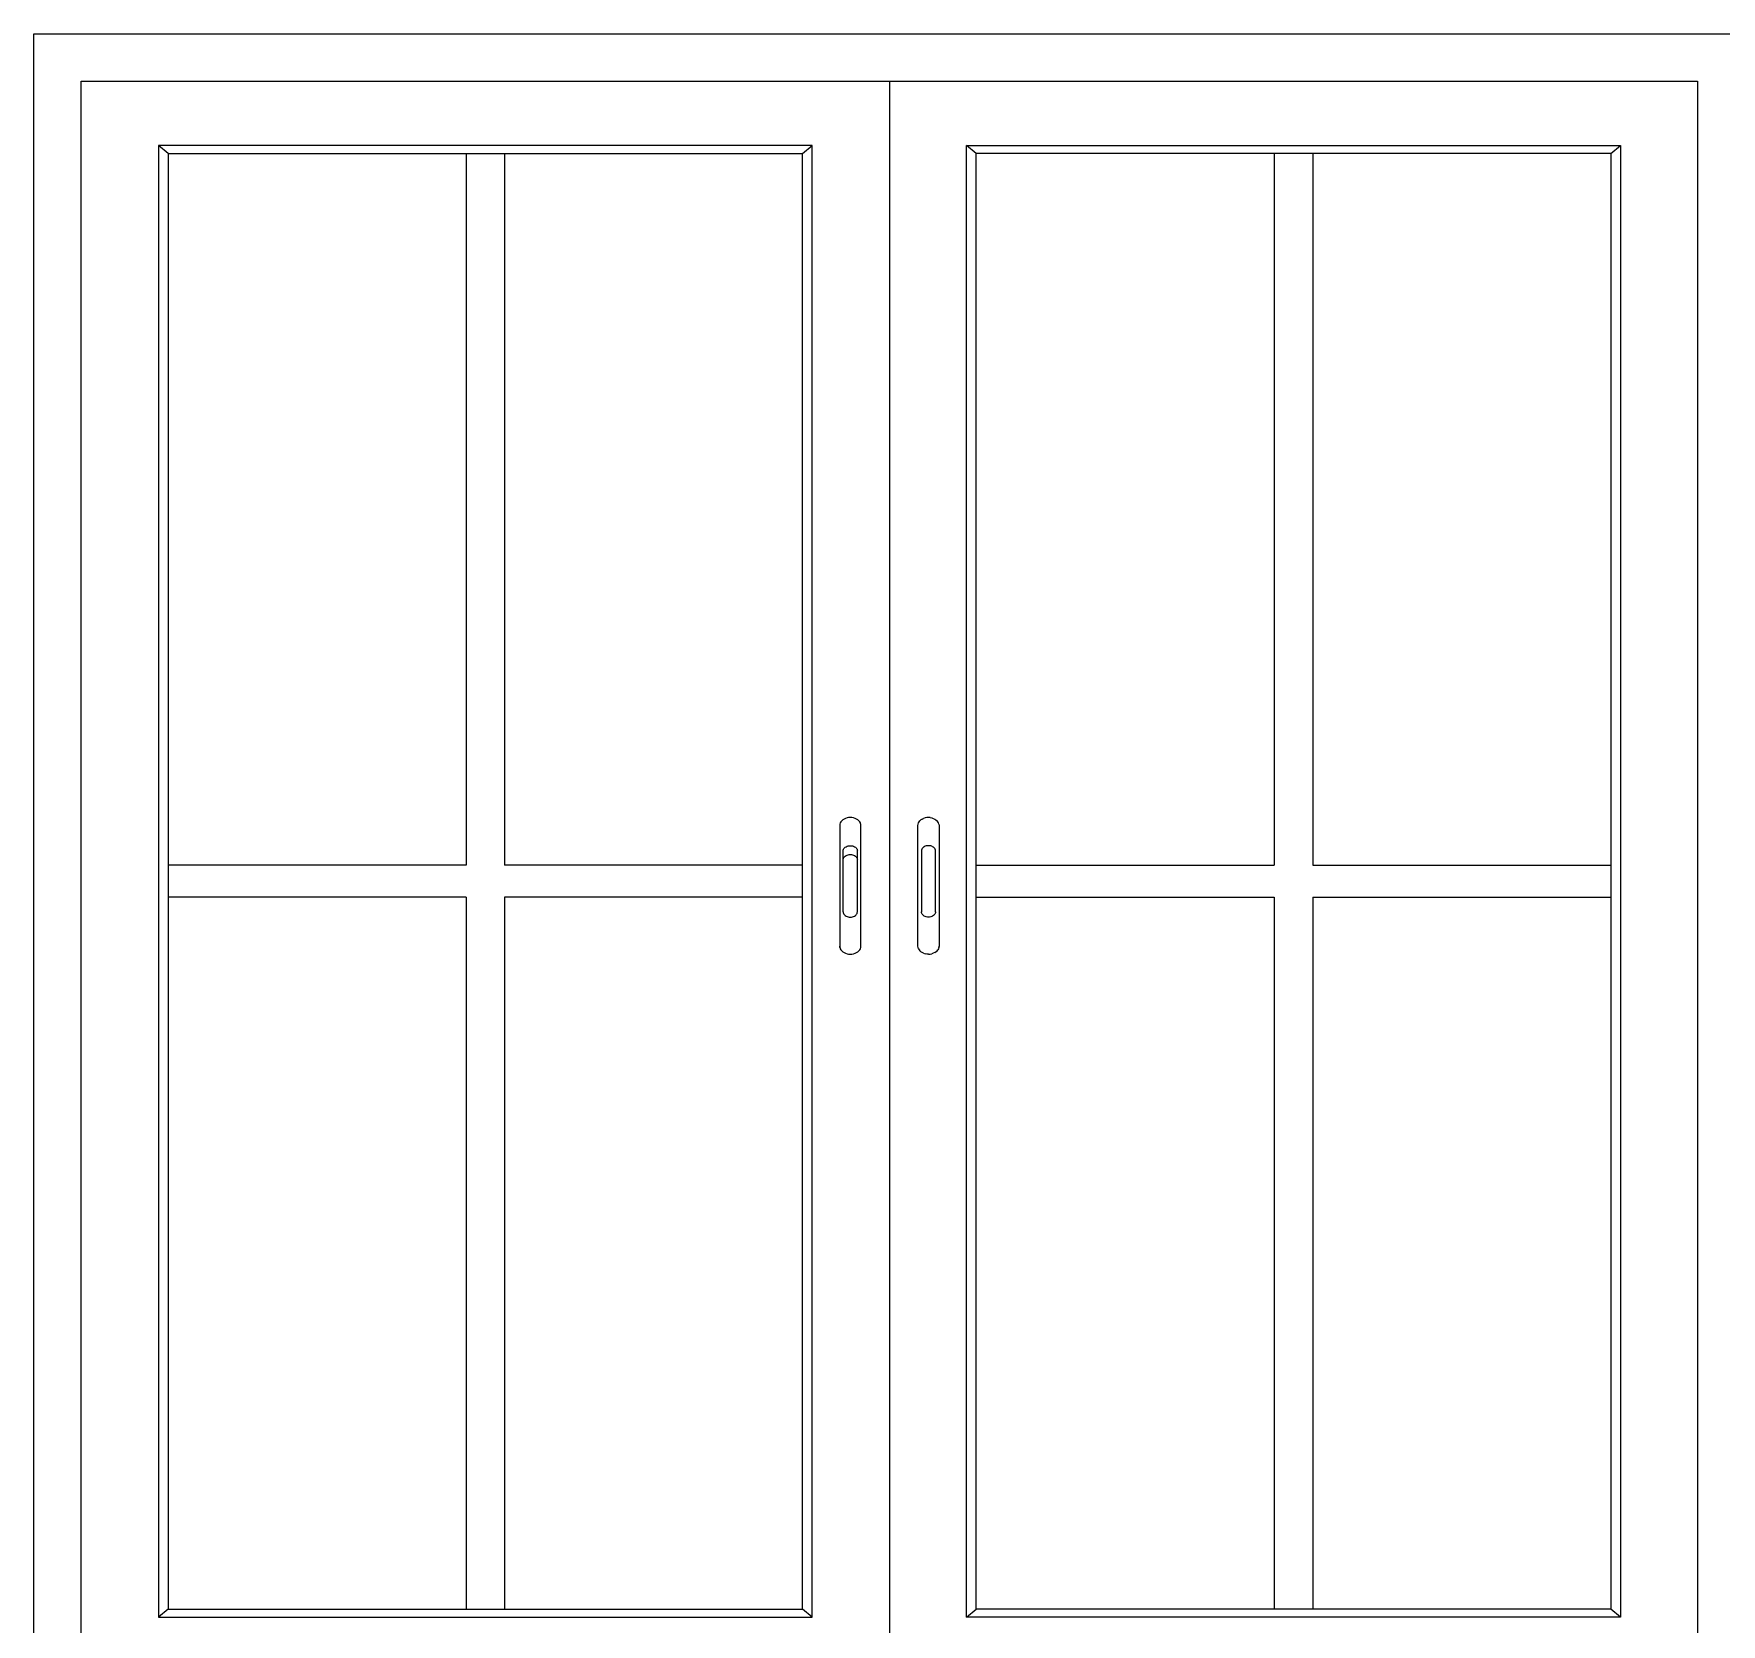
# Model space of a CAD drawing. Header units: inches. Extents: x -5142662 to -4941318, y -3361958 to -3160563.
# Drawn here: x -5010865.9 to -5010812.6, y -3261817.4 to -3261767.2 of the extents above; entities that cross this region are included whole.
import ezdxf

# ---------------------------------------------------------------- set-up
doc = ezdxf.new("R2010")
doc.units = ezdxf.units.IN
doc.header["$LTSCALE"] = 2
doc.header["$MEASUREMENT"] = 0
doc.layers.add('window', color=4, linetype='CONTINUOUS', lineweight=13)

msp = doc.modelspace()

# ---------------------------------------------------------------- linework, layer by layer
at = {"layer": 'window'}
for p, q in [((-5010865.876, -3261821.209), (-5010865.876, -3261767.209)), ((-5010865.876, -3261767.209), (-5010781.876, -3261767.209)), ((-5010864.376, -3261819.209), (-5010864.376, -3261768.709)), ((-5010864.376, -3261768.709), (-5010813.376, -3261768.709)), ((-5010838.876, -3261768.709), (-5010838.876, -3261819.209)), ((-5010813.376, -3261768.709), (-5010813.376, -3261819.209)), ((-5010841.309, -3261770.732), (-5010861.942, -3261770.732)), ((-5010861.942, -3261770.732), (-5010861.942, -3261817.185)), ((-5010861.638, -3261770.985), (-5010861.942, -3261770.732)), ((-5010861.638, -3261770.985), (-5010861.638, -3261816.933)), ((-5010861.638, -3261770.985), (-5010841.613, -3261770.985)), ((-5010852.234, -3261770.985), (-5010852.234, -3261793.453)), ((-5010851.017, -3261770.985), (-5010851.017, -3261793.453)), ((-5010841.613, -3261770.985), (-5010841.309, -3261770.732)), ((-5010841.613, -3261816.933), (-5010841.613, -3261770.985)), ((-5010841.309, -3261817.185), (-5010841.309, -3261770.732)), ((-5010836.442, -3261817.185), (-5010836.442, -3261770.732)), ((-5010836.442, -3261770.732), (-5010815.809, -3261770.732)), ((-5010836.138, -3261770.985), (-5010836.442, -3261770.732)), ((-5010836.138, -3261816.933), (-5010836.138, -3261770.985)), ((-5010816.113, -3261770.985), (-5010836.138, -3261770.985)), ((-5010826.734, -3261770.985), (-5010826.734, -3261793.453)), ((-5010825.517, -3261770.985), (-5010825.517, -3261793.453)), ((-5010816.113, -3261770.985), (-5010815.809, -3261770.732)), ((-5010816.113, -3261770.985), (-5010816.113, -3261816.933)), ((-5010815.809, -3261770.732), (-5010815.809, -3261817.185)), ((-5010840.44, -3261792.157), (-5010840.444, -3261792.196)), ((-5010840.444, -3261792.196), (-5010840.444, -3261796.011)), ((-5010840.427, -3261792.119), (-5010840.44, -3261792.157)), ((-5010840.407, -3261792.083), (-5010840.427, -3261792.119)), ((-5010840.38, -3261792.05), (-5010840.407, -3261792.083)), ((-5010840.346, -3261792.02), (-5010840.38, -3261792.05)), ((-5010840.306, -3261791.995), (-5010840.346, -3261792.02)), ((-5010840.261, -3261791.975), (-5010840.306, -3261791.995)), ((-5010840.213, -3261791.96), (-5010840.261, -3261791.975)), ((-5010840.161, -3261791.95), (-5010840.213, -3261791.96)), ((-5010840.109, -3261791.947), (-5010840.161, -3261791.95)), ((-5010840.057, -3261791.95), (-5010840.109, -3261791.947)), ((-5010840.006, -3261791.96), (-5010840.057, -3261791.95)), ((-5010839.957, -3261791.975), (-5010840.006, -3261791.96)), ((-5010839.912, -3261791.995), (-5010839.957, -3261791.975)), ((-5010839.873, -3261792.02), (-5010839.912, -3261791.995)), ((-5010839.838, -3261792.05), (-5010839.873, -3261792.02)), ((-5010839.811, -3261792.083), (-5010839.838, -3261792.05)), ((-5010839.791, -3261792.119), (-5010839.811, -3261792.083)), ((-5010839.779, -3261792.157), (-5010839.791, -3261792.119)), ((-5010839.775, -3261792.196), (-5010839.791, -3261792.119)), ((-5010839.775, -3261792.196), (-5010839.779, -3261792.157)), ((-5010839.775, -3261796.011), (-5010839.775, -3261792.196)), ((-5010837.977, -3261792.196), (-5010837.96, -3261792.119)), ((-5010837.977, -3261792.196), (-5010837.972, -3261792.157)), ((-5010837.977, -3261796.011), (-5010837.977, -3261792.196)), ((-5010837.972, -3261792.157), (-5010837.96, -3261792.119)), ((-5010837.96, -3261792.119), (-5010837.94, -3261792.083)), ((-5010837.94, -3261792.083), (-5010837.913, -3261792.05)), ((-5010837.879, -3261792.02), (-5010837.913, -3261792.05)), ((-5010837.839, -3261791.995), (-5010837.879, -3261792.02)), ((-5010837.839, -3261791.995), (-5010837.794, -3261791.975)), ((-5010837.745, -3261791.96), (-5010837.794, -3261791.975)), ((-5010837.694, -3261791.95), (-5010837.745, -3261791.96)), ((-5010837.642, -3261791.947), (-5010837.694, -3261791.95)), ((-5010837.59, -3261791.95), (-5010837.642, -3261791.947)), ((-5010837.59, -3261791.95), (-5010837.539, -3261791.96)), ((-5010837.539, -3261791.96), (-5010837.49, -3261791.975)), ((-5010837.49, -3261791.975), (-5010837.445, -3261791.995)), ((-5010837.445, -3261791.995), (-5010837.405, -3261792.02)), ((-5010837.405, -3261792.02), (-5010837.371, -3261792.05)), ((-5010837.344, -3261792.083), (-5010837.371, -3261792.05)), ((-5010837.324, -3261792.119), (-5010837.344, -3261792.083)), ((-5010837.311, -3261792.157), (-5010837.324, -3261792.119)), ((-5010837.311, -3261792.157), (-5010837.307, -3261792.196)), ((-5010837.307, -3261792.196), (-5010837.307, -3261796.011)), ((-5010840.31, -3261792.928), (-5010840.291, -3261792.906)), ((-5010840.291, -3261792.906), (-5010840.268, -3261792.886)), ((-5010840.268, -3261792.886), (-5010840.241, -3261792.869)), ((-5010840.241, -3261792.869), (-5010840.211, -3261792.855)), ((-5010840.211, -3261792.855), (-5010840.179, -3261792.845)), ((-5010840.179, -3261792.845), (-5010840.144, -3261792.839)), ((-5010840.144, -3261792.839), (-5010840.109, -3261792.837)), ((-5010840.109, -3261792.837), (-5010840.074, -3261792.839)), ((-5010840.074, -3261792.839), (-5010840.04, -3261792.845)), ((-5010840.04, -3261792.845), (-5010840.007, -3261792.855)), ((-5010840.007, -3261792.855), (-5010839.977, -3261792.869)), ((-5010839.977, -3261792.869), (-5010839.95, -3261792.886)), ((-5010839.95, -3261792.886), (-5010839.927, -3261792.906)), ((-5010839.927, -3261792.906), (-5010839.909, -3261792.928)), ((-5010837.824, -3261792.906), (-5010837.842, -3261792.928)), ((-5010837.801, -3261792.886), (-5010837.824, -3261792.906)), ((-5010837.774, -3261792.869), (-5010837.801, -3261792.886)), ((-5010837.744, -3261792.855), (-5010837.774, -3261792.869)), ((-5010837.711, -3261792.845), (-5010837.744, -3261792.855)), ((-5010837.677, -3261792.839), (-5010837.711, -3261792.845)), ((-5010837.642, -3261792.837), (-5010837.677, -3261792.839)), ((-5010837.607, -3261792.839), (-5010837.642, -3261792.837)), ((-5010837.572, -3261792.845), (-5010837.607, -3261792.839)), ((-5010837.54, -3261792.855), (-5010837.572, -3261792.845)), ((-5010837.51, -3261792.869), (-5010837.54, -3261792.855)), ((-5010837.483, -3261792.886), (-5010837.51, -3261792.869)), ((-5010837.46, -3261792.906), (-5010837.483, -3261792.886)), ((-5010837.442, -3261792.928), (-5010837.46, -3261792.906)), ((-5010852.234, -3261793.453), (-5010861.638, -3261793.453)), ((-5010841.613, -3261793.453), (-5010851.017, -3261793.453)), ((-5010840.334, -3261793.004), (-5010840.331, -3261792.978)), ((-5010840.334, -3261793.284), (-5010840.334, -3261793.004)), ((-5010840.334, -3261793.284), (-5010840.331, -3261793.258)), ((-5010840.334, -3261794.924), (-5010840.334, -3261793.284)), ((-5010840.331, -3261792.978), (-5010840.323, -3261792.952)), ((-5010840.331, -3261793.258), (-5010840.323, -3261793.232)), ((-5010840.323, -3261792.952), (-5010840.31, -3261792.928)), ((-5010840.323, -3261793.232), (-5010840.31, -3261793.208)), ((-5010840.31, -3261793.208), (-5010840.291, -3261793.186)), ((-5010840.291, -3261793.186), (-5010840.268, -3261793.166)), ((-5010840.268, -3261793.166), (-5010840.241, -3261793.149)), ((-5010840.241, -3261793.149), (-5010840.211, -3261793.135)), ((-5010840.211, -3261793.135), (-5010840.179, -3261793.125)), ((-5010840.179, -3261793.125), (-5010840.144, -3261793.119)), ((-5010840.144, -3261793.119), (-5010840.109, -3261793.117)), ((-5010840.109, -3261793.117), (-5010840.074, -3261793.119)), ((-5010840.074, -3261793.119), (-5010840.04, -3261793.125)), ((-5010840.04, -3261793.125), (-5010840.007, -3261793.135)), ((-5010840.007, -3261793.135), (-5010839.977, -3261793.149)), ((-5010839.977, -3261793.149), (-5010839.95, -3261793.166)), ((-5010839.95, -3261793.166), (-5010839.927, -3261793.186)), ((-5010839.927, -3261793.186), (-5010839.909, -3261793.208)), ((-5010839.909, -3261792.928), (-5010839.895, -3261792.952)), ((-5010839.909, -3261793.208), (-5010839.895, -3261793.232)), ((-5010839.895, -3261792.952), (-5010839.887, -3261792.978)), ((-5010839.895, -3261793.232), (-5010839.887, -3261793.258)), ((-5010839.887, -3261792.978), (-5010839.884, -3261793.004)), ((-5010839.887, -3261793.258), (-5010839.884, -3261793.284)), ((-5010839.884, -3261794.924), (-5010839.884, -3261793.004)), ((-5010837.864, -3261792.978), (-5010837.867, -3261793.004)), ((-5010837.867, -3261793.004), (-5010837.867, -3261794.924)), ((-5010837.856, -3261792.952), (-5010837.864, -3261792.978)), ((-5010837.842, -3261792.928), (-5010837.856, -3261792.952)), ((-5010837.428, -3261792.952), (-5010837.442, -3261792.928)), ((-5010837.42, -3261792.978), (-5010837.428, -3261792.952)), ((-5010837.417, -3261793.004), (-5010837.42, -3261792.978)), ((-5010837.417, -3261794.924), (-5010837.417, -3261793.004)), ((-5010836.138, -3261793.453), (-5010826.734, -3261793.453)), ((-5010825.517, -3261793.453), (-5010816.113, -3261793.453)), ((-5010852.234, -3261794.465), (-5010861.638, -3261794.465)), ((-5010852.234, -3261794.465), (-5010852.234, -3261816.933)), ((-5010851.017, -3261794.465), (-5010851.017, -3261816.933)), ((-5010841.613, -3261794.465), (-5010851.017, -3261794.465)), ((-5010836.138, -3261794.465), (-5010826.734, -3261794.465)), ((-5010826.734, -3261794.465), (-5010826.734, -3261816.933)), ((-5010825.517, -3261794.465), (-5010816.113, -3261794.465)), ((-5010825.517, -3261794.465), (-5010825.517, -3261816.933)), ((-5010840.334, -3261794.924), (-5010840.331, -3261794.951)), ((-5010840.331, -3261794.951), (-5010840.323, -3261794.976)), ((-5010840.323, -3261794.976), (-5010840.31, -3261795)), ((-5010840.31, -3261795), (-5010840.291, -3261795.023)), ((-5010840.291, -3261795.023), (-5010840.268, -3261795.043)), ((-5010840.268, -3261795.043), (-5010840.241, -3261795.06)), ((-5010839.977, -3261795.06), (-5010839.95, -3261795.043)), ((-5010839.95, -3261795.043), (-5010839.927, -3261795.023)), ((-5010839.927, -3261795.023), (-5010839.909, -3261795)), ((-5010839.909, -3261795), (-5010839.895, -3261794.976)), ((-5010839.895, -3261794.976), (-5010839.887, -3261794.951)), ((-5010839.887, -3261794.951), (-5010839.884, -3261794.924)), ((-5010837.864, -3261794.951), (-5010837.867, -3261794.924)), ((-5010837.856, -3261794.976), (-5010837.864, -3261794.951)), ((-5010837.842, -3261795), (-5010837.856, -3261794.976)), ((-5010837.824, -3261795.023), (-5010837.842, -3261795)), ((-5010837.801, -3261795.043), (-5010837.824, -3261795.023)), ((-5010837.774, -3261795.06), (-5010837.801, -3261795.043)), ((-5010837.483, -3261795.043), (-5010837.51, -3261795.06)), ((-5010837.46, -3261795.023), (-5010837.483, -3261795.043)), ((-5010837.442, -3261795), (-5010837.46, -3261795.023)), ((-5010837.428, -3261794.976), (-5010837.442, -3261795)), ((-5010837.42, -3261794.951), (-5010837.428, -3261794.976)), ((-5010837.417, -3261794.924), (-5010837.42, -3261794.951)), ((-5010840.241, -3261795.06), (-5010840.211, -3261795.073)), ((-5010840.211, -3261795.073), (-5010840.179, -3261795.083)), ((-5010840.179, -3261795.083), (-5010840.144, -3261795.089)), ((-5010840.144, -3261795.089), (-5010840.109, -3261795.091)), ((-5010840.109, -3261795.091), (-5010840.074, -3261795.089)), ((-5010840.074, -3261795.089), (-5010840.04, -3261795.083)), ((-5010840.04, -3261795.083), (-5010840.007, -3261795.073)), ((-5010840.007, -3261795.073), (-5010839.977, -3261795.06)), ((-5010837.744, -3261795.073), (-5010837.774, -3261795.06)), ((-5010837.711, -3261795.083), (-5010837.744, -3261795.073)), ((-5010837.677, -3261795.089), (-5010837.711, -3261795.083)), ((-5010837.642, -3261795.091), (-5010837.677, -3261795.089)), ((-5010837.607, -3261795.089), (-5010837.642, -3261795.091)), ((-5010837.572, -3261795.083), (-5010837.607, -3261795.089)), ((-5010837.54, -3261795.073), (-5010837.572, -3261795.083)), ((-5010837.51, -3261795.06), (-5010837.54, -3261795.073)), ((-5010840.44, -3261796.05), (-5010840.444, -3261796.011)), ((-5010840.444, -3261796.011), (-5010840.427, -3261796.088)), ((-5010840.44, -3261796.05), (-5010840.427, -3261796.088)), ((-5010840.427, -3261796.088), (-5010840.407, -3261796.124)), ((-5010839.811, -3261796.124), (-5010839.791, -3261796.088)), ((-5010839.791, -3261796.088), (-5010839.779, -3261796.05)), ((-5010839.779, -3261796.05), (-5010839.775, -3261796.011)), ((-5010837.972, -3261796.05), (-5010837.977, -3261796.011)), ((-5010837.96, -3261796.088), (-5010837.972, -3261796.05)), ((-5010837.96, -3261796.088), (-5010837.94, -3261796.124)), ((-5010837.324, -3261796.088), (-5010837.344, -3261796.124)), ((-5010837.307, -3261796.011), (-5010837.324, -3261796.088)), ((-5010837.311, -3261796.05), (-5010837.324, -3261796.088)), ((-5010837.311, -3261796.05), (-5010837.307, -3261796.011)), ((-5010840.407, -3261796.124), (-5010840.38, -3261796.157)), ((-5010840.38, -3261796.157), (-5010840.346, -3261796.187)), ((-5010840.346, -3261796.187), (-5010840.306, -3261796.212)), ((-5010840.306, -3261796.212), (-5010840.261, -3261796.233)), ((-5010840.261, -3261796.233), (-5010840.213, -3261796.248)), ((-5010840.213, -3261796.248), (-5010840.161, -3261796.257)), ((-5010840.161, -3261796.257), (-5010840.109, -3261796.26)), ((-5010840.109, -3261796.26), (-5010840.057, -3261796.257)), ((-5010840.057, -3261796.257), (-5010840.006, -3261796.248)), ((-5010840.006, -3261796.248), (-5010839.957, -3261796.233)), ((-5010839.957, -3261796.233), (-5010839.912, -3261796.212)), ((-5010839.912, -3261796.212), (-5010839.873, -3261796.187)), ((-5010839.873, -3261796.187), (-5010839.838, -3261796.157)), ((-5010839.838, -3261796.157), (-5010839.811, -3261796.124)), ((-5010837.94, -3261796.124), (-5010837.913, -3261796.157)), ((-5010837.913, -3261796.157), (-5010837.879, -3261796.187)), ((-5010837.839, -3261796.212), (-5010837.879, -3261796.187)), ((-5010837.794, -3261796.233), (-5010837.839, -3261796.212)), ((-5010837.794, -3261796.233), (-5010837.745, -3261796.248)), ((-5010837.694, -3261796.257), (-5010837.745, -3261796.248)), ((-5010837.642, -3261796.26), (-5010837.694, -3261796.257)), ((-5010837.642, -3261796.26), (-5010837.59, -3261796.257)), ((-5010837.59, -3261796.257), (-5010837.539, -3261796.248)), ((-5010837.49, -3261796.233), (-5010837.539, -3261796.248)), ((-5010837.445, -3261796.212), (-5010837.49, -3261796.233)), ((-5010837.445, -3261796.212), (-5010837.405, -3261796.187)), ((-5010837.405, -3261796.187), (-5010837.371, -3261796.157)), ((-5010837.371, -3261796.157), (-5010837.344, -3261796.124)), ((-5010861.638, -3261816.933), (-5010861.942, -3261817.185)), ((-5010861.942, -3261817.185), (-5010841.309, -3261817.185)), ((-5010861.638, -3261816.933), (-5010841.613, -3261816.933)), ((-5010841.309, -3261817.185), (-5010841.613, -3261816.933)), ((-5010836.442, -3261817.185), (-5010836.138, -3261816.933)), ((-5010815.809, -3261817.185), (-5010836.442, -3261817.185)), ((-5010816.113, -3261816.933), (-5010836.138, -3261816.933)), ((-5010815.809, -3261817.185), (-5010816.113, -3261816.933))]:
    msp.add_line(p, q, dxfattribs=at)

doc.saveas('drawing.dxf')
